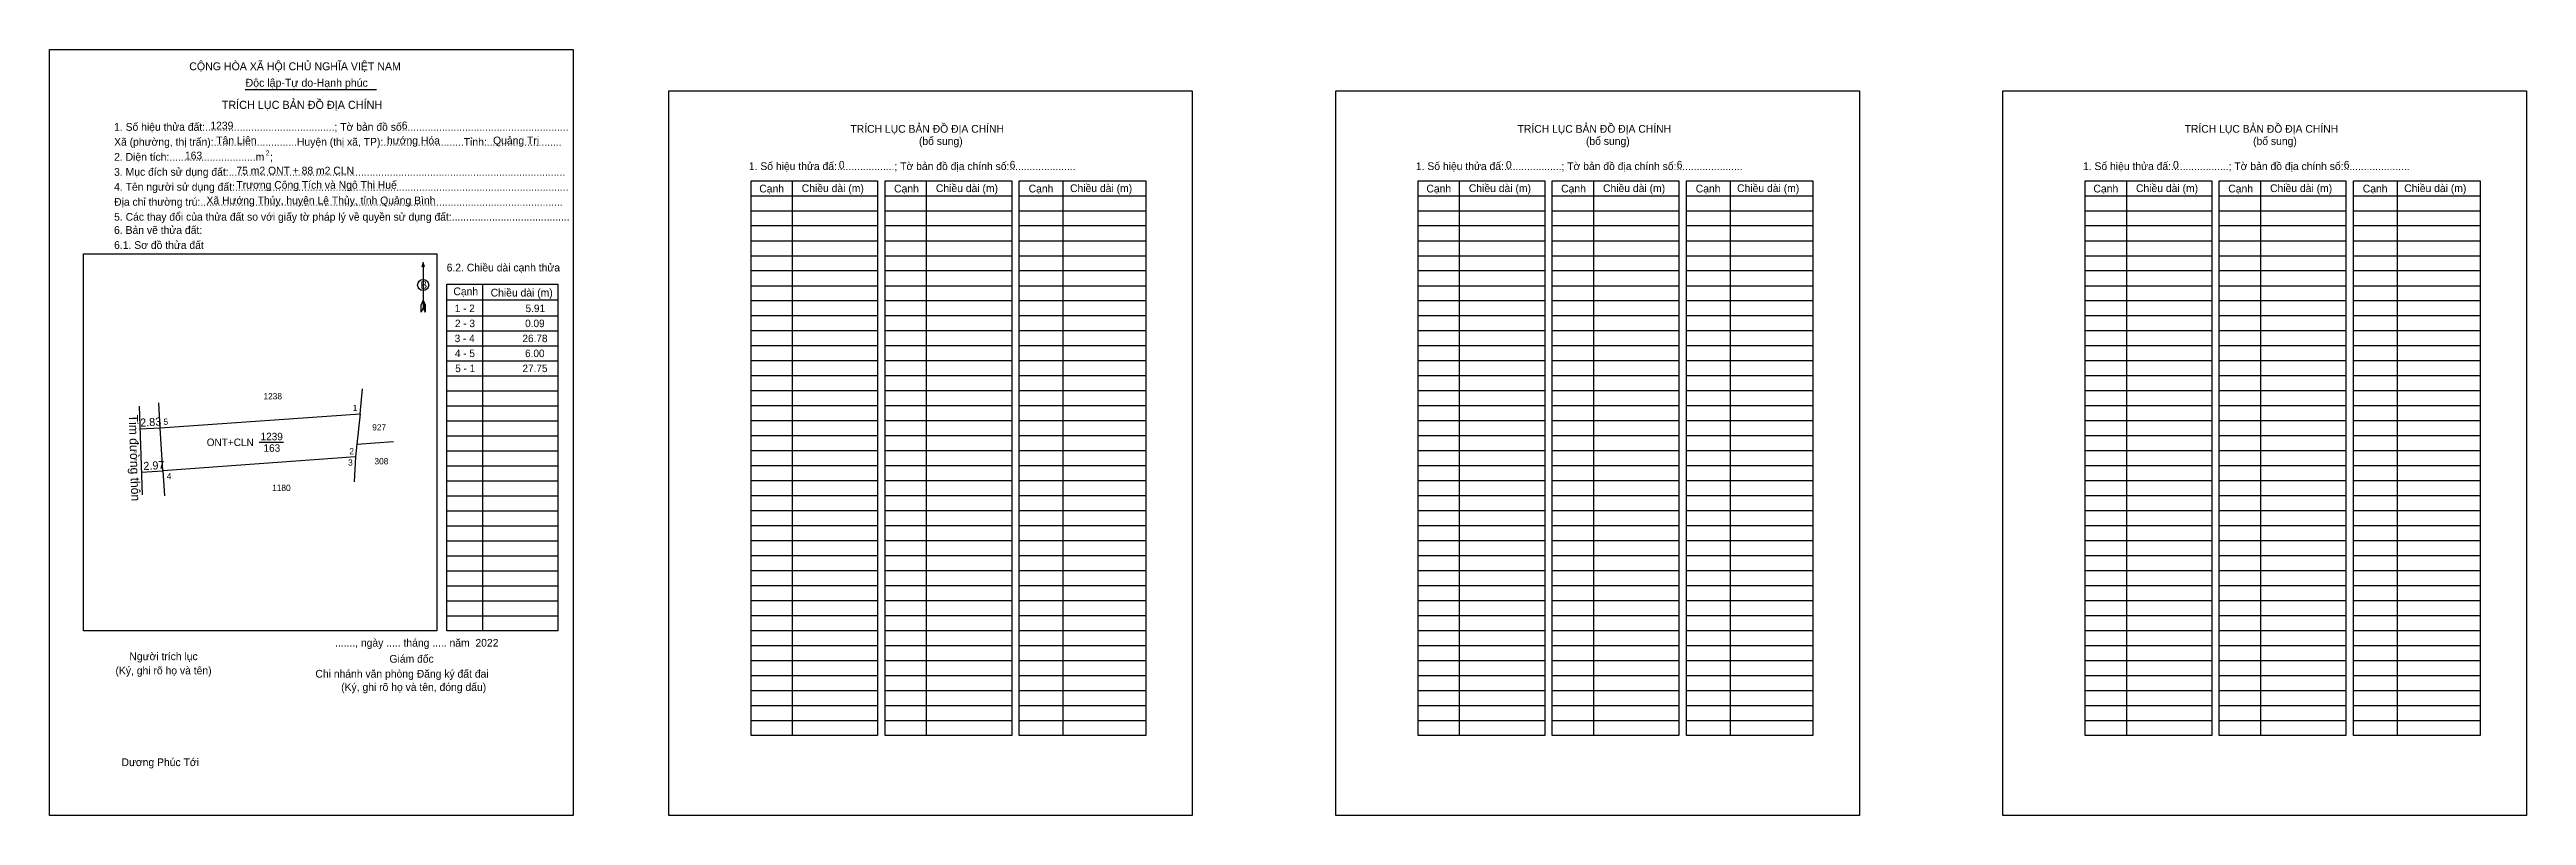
# Model space of a CAD drawing. Extents: x 549464 to 549807, y 1838433 to 1838540.
import ezdxf

# ---------------------------------------------------------------- set-up
doc = ezdxf.new("R2010")
doc.units = 0
for name, color, linetype in [('Level 1', 7, 'Continuous'), ('Level 10', 7, 'Continuous'), ('Level 13', 7, 'Continuous'), ('Level 2', 7, 'Continuous'), ('Level 27', 7, 'Continuous'), ('Level 4', 7, 'Continuous'), ('Level 52', 7, 'Continuous'), ('Level 58', 7, 'Continuous'), ('Level 6', 7, 'Continuous'), ('Level 9', 7, 'Continuous')]:
    doc.layers.add(name, color=color, linetype=linetype)

msp = doc.modelspace()

# ---------------------------------------------------------------- linework, layer by layer
at = {"layer": 'Level 1'}
for p, q in [((549464.19, 1838533.79), (549464.19, 1838533.79)), ((549549.99, 1838533.79), (549549.99, 1838533.79)), ((549567.1, 1838521.34), (549567.1, 1838444.53)), ((549585.68, 1838521.34), (549585.68, 1838444.53)), ((549604.62, 1838521.34), (549604.62, 1838444.53)), ((549659.53, 1838521.34), (549659.53, 1838444.53)), ((549678.12, 1838521.34), (549678.12, 1838444.53)), ((549697.05, 1838521.34), (549697.05, 1838444.53)), ((549751.97, 1838521.34), (549751.97, 1838444.53)), ((549770.56, 1838521.34), (549770.56, 1838444.53)), ((549789.49, 1838521.34), (549789.49, 1838444.53)), ((549561.39, 1838519.27), (549578.93, 1838519.27)), ((549561.39, 1838517.19), (549578.93, 1838517.19)), ((549579.98, 1838519.27), (549597.52, 1838519.27)), ((549579.98, 1838517.19), (549597.52, 1838517.19)), ((549598.56, 1838519.27), (549616.1, 1838519.27)), ((549598.56, 1838517.19), (549616.1, 1838517.19)), ((549653.83, 1838519.27), (549671.37, 1838519.27)), ((549653.83, 1838517.19), (549671.37, 1838517.19)), ((549672.41, 1838519.27), (549689.95, 1838519.27)), ((549672.41, 1838517.19), (549689.95, 1838517.19)), ((549691, 1838519.27), (549708.54, 1838519.27)), ((549691, 1838517.19), (549708.54, 1838517.19)), ((549746.26, 1838519.27), (549763.8, 1838519.27)), ((549746.26, 1838517.19), (549763.8, 1838517.19)), ((549764.85, 1838519.27), (549782.39, 1838519.27)), ((549764.85, 1838517.19), (549782.39, 1838517.19)), ((549783.43, 1838519.27), (549800.98, 1838519.27)), ((549783.43, 1838517.19), (549800.98, 1838517.19)), ((549561.39, 1838515.12), (549578.93, 1838515.12)), ((549561.39, 1838513.04), (549578.93, 1838513.04)), ((549579.98, 1838515.12), (549597.52, 1838515.12)), ((549579.98, 1838513.04), (549597.52, 1838513.04)), ((549598.56, 1838515.12), (549616.1, 1838515.12)), ((549598.56, 1838513.04), (549616.1, 1838513.04)), ((549653.83, 1838515.12), (549671.37, 1838515.12)), ((549653.83, 1838513.04), (549671.37, 1838513.04)), ((549672.41, 1838515.12), (549689.95, 1838515.12)), ((549672.41, 1838513.04), (549689.95, 1838513.04)), ((549691, 1838515.12), (549708.54, 1838515.12)), ((549691, 1838513.04), (549708.54, 1838513.04)), ((549746.26, 1838515.12), (549763.8, 1838515.12)), ((549746.26, 1838513.04), (549763.8, 1838513.04)), ((549764.85, 1838515.12), (549782.39, 1838515.12)), ((549764.85, 1838513.04), (549782.39, 1838513.04)), ((549783.43, 1838515.12), (549800.98, 1838515.12)), ((549783.43, 1838513.04), (549800.98, 1838513.04)), ((549468.9, 1838511.2), (549468.9, 1838511.2)), ((549515.96, 1838510.04), (549515.96, 1838503.76)), ((549561.39, 1838510.96), (549578.93, 1838510.96)), ((549579.98, 1838510.96), (549597.52, 1838510.96)), ((549598.56, 1838510.96), (549616.1, 1838510.96)), ((549653.83, 1838510.96), (549671.37, 1838510.96)), ((549672.41, 1838510.96), (549689.95, 1838510.96)), ((549691, 1838510.96), (549708.54, 1838510.96)), ((549746.26, 1838510.96), (549763.8, 1838510.96)), ((549764.85, 1838510.96), (549782.39, 1838510.96)), ((549783.43, 1838510.96), (549800.98, 1838510.96)), ((549519.22, 1838464.05), (549519.22, 1838507.02)), ((549524.2, 1838507.02), (549524.2, 1838459.03)), ((549534.62, 1838507.02), (549534.62, 1838464.05)), ((549561.39, 1838508.89), (549578.93, 1838508.89)), ((549561.39, 1838506.81), (549578.93, 1838506.81)), ((549579.98, 1838508.89), (549597.52, 1838508.89)), ((549579.98, 1838506.81), (549597.52, 1838506.81)), ((549598.56, 1838508.89), (549616.1, 1838508.89)), ((549598.56, 1838506.81), (549616.1, 1838506.81)), ((549653.83, 1838508.89), (549671.37, 1838508.89)), ((549653.83, 1838506.81), (549671.37, 1838506.81)), ((549672.41, 1838508.89), (549689.95, 1838508.89)), ((549672.41, 1838506.81), (549689.95, 1838506.81)), ((549691, 1838508.89), (549708.54, 1838508.89)), ((549691, 1838506.81), (549708.54, 1838506.81)), ((549746.26, 1838508.89), (549763.8, 1838508.89)), ((549746.26, 1838506.81), (549763.8, 1838506.81)), ((549764.85, 1838508.89), (549782.39, 1838508.89)), ((549764.85, 1838506.81), (549782.39, 1838506.81)), ((549783.43, 1838508.89), (549800.98, 1838508.89)), ((549783.43, 1838506.81), (549800.98, 1838506.81)), ((549515.69, 1838503.12), (549515.7, 1838504.16)), ((549515.96, 1838503.76), (549515.69, 1838503.12)), ((549515.96, 1838504.8), (549515.7, 1838504.16)), ((549515.96, 1838504.8), (549516.23, 1838504.16)), ((549515.96, 1838504.71), (549516.23, 1838504.06)), ((549515.96, 1838504.62), (549516.23, 1838503.97)), ((549515.96, 1838504.53), (549516.23, 1838503.88)), ((549515.96, 1838504.43), (549516.23, 1838503.79)), ((549515.96, 1838504.34), (549516.23, 1838503.69)), ((549515.96, 1838504.25), (549516.23, 1838503.6)), ((549515.96, 1838504.16), (549516.24, 1838503.51)), ((549515.96, 1838504.07), (549516.24, 1838503.41)), ((549515.96, 1838503.98), (549516.24, 1838503.32)), ((549515.96, 1838503.89), (549516.24, 1838503.23)), ((549515.96, 1838503.76), (549516.24, 1838503.12)), ((549516.24, 1838503.12), (549516.23, 1838504.16)), ((549519.22, 1838504.84), (549534.62, 1838504.84)), ((549519.22, 1838502.63), (549534.62, 1838502.63)), ((549561.39, 1838504.74), (549578.93, 1838504.74)), ((549561.39, 1838502.66), (549578.93, 1838502.66)), ((549579.98, 1838504.74), (549597.52, 1838504.74)), ((549579.98, 1838502.66), (549597.52, 1838502.66)), ((549598.56, 1838504.74), (549616.1, 1838504.74)), ((549598.56, 1838502.66), (549616.1, 1838502.66)), ((549653.83, 1838504.74), (549671.37, 1838504.74)), ((549653.83, 1838502.66), (549671.37, 1838502.66)), ((549672.41, 1838504.74), (549689.95, 1838504.74)), ((549672.41, 1838502.66), (549689.95, 1838502.66)), ((549691, 1838504.74), (549708.54, 1838504.74)), ((549691, 1838502.66), (549708.54, 1838502.66)), ((549746.26, 1838504.74), (549763.8, 1838504.74)), ((549746.26, 1838502.66), (549763.8, 1838502.66)), ((549764.85, 1838504.74), (549782.39, 1838504.74)), ((549764.85, 1838502.66), (549782.39, 1838502.66)), ((549783.43, 1838504.74), (549800.98, 1838504.74)), ((549783.43, 1838502.66), (549800.98, 1838502.66)), ((549519.22, 1838500.55), (549534.62, 1838500.55)), ((549561.39, 1838500.58), (549578.93, 1838500.58)), ((549579.98, 1838500.58), (549597.52, 1838500.58)), ((549598.56, 1838500.58), (549616.1, 1838500.58)), ((549653.83, 1838500.58), (549671.37, 1838500.58)), ((549672.41, 1838500.58), (549689.95, 1838500.58)), ((549691, 1838500.58), (549708.54, 1838500.58)), ((549746.26, 1838500.58), (549763.8, 1838500.58)), ((549764.85, 1838500.58), (549782.39, 1838500.58)), ((549783.43, 1838500.58), (549800.98, 1838500.58)), ((549519.22, 1838498.48), (549534.62, 1838498.48)), ((549519.22, 1838496.4), (549534.62, 1838496.4)), ((549561.39, 1838498.51), (549578.93, 1838498.51)), ((549561.39, 1838496.43), (549578.93, 1838496.43)), ((549579.98, 1838498.51), (549597.52, 1838498.51)), ((549579.98, 1838496.43), (549597.52, 1838496.43)), ((549598.56, 1838498.51), (549616.1, 1838498.51)), ((549598.56, 1838496.43), (549616.1, 1838496.43)), ((549653.83, 1838498.51), (549671.37, 1838498.51)), ((549653.83, 1838496.43), (549671.37, 1838496.43)), ((549672.41, 1838498.51), (549689.95, 1838498.51)), ((549672.41, 1838496.43), (549689.95, 1838496.43)), ((549691, 1838498.51), (549708.54, 1838498.51)), ((549691, 1838496.43), (549708.54, 1838496.43)), ((549746.26, 1838498.51), (549763.8, 1838498.51)), ((549746.26, 1838496.43), (549763.8, 1838496.43)), ((549764.85, 1838498.51), (549782.39, 1838498.51)), ((549764.85, 1838496.43), (549782.39, 1838496.43)), ((549783.43, 1838498.51), (549800.98, 1838498.51)), ((549783.43, 1838496.43), (549800.98, 1838496.43)), ((549519.22, 1838494.32), (549534.62, 1838494.32)), ((549561.39, 1838494.36), (549578.93, 1838494.36)), ((549579.98, 1838494.36), (549597.52, 1838494.36)), ((549598.56, 1838494.36), (549616.1, 1838494.36)), ((549653.83, 1838494.36), (549671.37, 1838494.36)), ((549672.41, 1838494.36), (549689.95, 1838494.36)), ((549691, 1838494.36), (549708.54, 1838494.36)), ((549746.26, 1838494.36), (549763.8, 1838494.36)), ((549764.85, 1838494.36), (549782.39, 1838494.36)), ((549783.43, 1838494.36), (549800.98, 1838494.36)), ((549519.22, 1838492.25), (549534.62, 1838492.25)), ((549519.22, 1838490.17), (549534.62, 1838490.17)), ((549561.39, 1838492.28), (549578.93, 1838492.28)), ((549561.39, 1838490.2), (549578.93, 1838490.2)), ((549579.98, 1838492.28), (549597.52, 1838492.28)), ((549579.98, 1838490.2), (549597.52, 1838490.2)), ((549598.56, 1838492.28), (549616.1, 1838492.28)), ((549598.56, 1838490.2), (549616.1, 1838490.2)), ((549653.83, 1838492.28), (549671.37, 1838492.28)), ((549653.83, 1838490.2), (549671.37, 1838490.2)), ((549672.41, 1838492.28), (549689.95, 1838492.28)), ((549672.41, 1838490.2), (549689.95, 1838490.2)), ((549691, 1838492.28), (549708.54, 1838492.28)), ((549691, 1838490.2), (549708.54, 1838490.2)), ((549746.26, 1838492.28), (549763.8, 1838492.28)), ((549746.26, 1838490.2), (549763.8, 1838490.2)), ((549764.85, 1838492.28), (549782.39, 1838492.28)), ((549764.85, 1838490.2), (549782.39, 1838490.2)), ((549783.43, 1838492.28), (549800.98, 1838492.28)), ((549783.43, 1838490.2), (549800.98, 1838490.2)), ((549519.22, 1838488.1), (549534.62, 1838488.1)), ((549519.22, 1838486.02), (549534.62, 1838486.02)), ((549561.39, 1838488.13), (549578.93, 1838488.13)), ((549561.39, 1838486.05), (549578.93, 1838486.05)), ((549579.98, 1838488.13), (549597.52, 1838488.13)), ((549579.98, 1838486.05), (549597.52, 1838486.05)), ((549598.56, 1838488.13), (549616.1, 1838488.13)), ((549598.56, 1838486.05), (549616.1, 1838486.05)), ((549653.83, 1838488.13), (549671.37, 1838488.13)), ((549653.83, 1838486.05), (549671.37, 1838486.05)), ((549672.41, 1838488.13), (549689.95, 1838488.13)), ((549672.41, 1838486.05), (549689.95, 1838486.05)), ((549691, 1838488.13), (549708.54, 1838488.13)), ((549691, 1838486.05), (549708.54, 1838486.05)), ((549746.26, 1838488.13), (549763.8, 1838488.13)), ((549746.26, 1838486.05), (549763.8, 1838486.05)), ((549764.85, 1838488.13), (549782.39, 1838488.13)), ((549764.85, 1838486.05), (549782.39, 1838486.05)), ((549783.43, 1838488.13), (549800.98, 1838488.13)), ((549783.43, 1838486.05), (549800.98, 1838486.05)), ((549519.22, 1838483.94), (549534.62, 1838483.94)), ((549561.39, 1838483.98), (549578.93, 1838483.98)), ((549579.98, 1838483.98), (549597.52, 1838483.98)), ((549598.56, 1838483.98), (549616.1, 1838483.98)), ((549653.83, 1838483.98), (549671.37, 1838483.98)), ((549672.41, 1838483.98), (549689.95, 1838483.98)), ((549691, 1838483.98), (549708.54, 1838483.98)), ((549746.26, 1838483.98), (549763.8, 1838483.98)), ((549764.85, 1838483.98), (549782.39, 1838483.98)), ((549783.43, 1838483.98), (549800.98, 1838483.98)), ((549519.22, 1838481.87), (549534.62, 1838481.87)), ((549519.22, 1838479.79), (549534.62, 1838479.79)), ((549561.39, 1838481.9), (549578.93, 1838481.9)), ((549561.39, 1838479.82), (549578.93, 1838479.82)), ((549579.98, 1838481.9), (549597.52, 1838481.9)), ((549579.98, 1838479.82), (549597.52, 1838479.82)), ((549598.56, 1838481.9), (549616.1, 1838481.9)), ((549598.56, 1838479.82), (549616.1, 1838479.82)), ((549653.83, 1838481.9), (549671.37, 1838481.9)), ((549653.83, 1838479.82), (549671.37, 1838479.82)), ((549672.41, 1838481.9), (549689.95, 1838481.9)), ((549672.41, 1838479.82), (549689.95, 1838479.82)), ((549691, 1838481.9), (549708.54, 1838481.9)), ((549691, 1838479.82), (549708.54, 1838479.82)), ((549746.26, 1838481.9), (549763.8, 1838481.9)), ((549746.26, 1838479.82), (549763.8, 1838479.82)), ((549764.85, 1838481.9), (549782.39, 1838481.9)), ((549764.85, 1838479.82), (549782.39, 1838479.82)), ((549783.43, 1838481.9), (549800.98, 1838481.9)), ((549783.43, 1838479.82), (549800.98, 1838479.82)), ((549519.22, 1838477.72), (549534.62, 1838477.72)), ((549519.22, 1838475.64), (549534.62, 1838475.64)), ((549561.39, 1838477.75), (549578.93, 1838477.75)), ((549561.39, 1838475.67), (549578.93, 1838475.67)), ((549579.98, 1838477.75), (549597.52, 1838477.75)), ((549579.98, 1838475.67), (549597.52, 1838475.67)), ((549598.56, 1838477.75), (549616.1, 1838477.75)), ((549598.56, 1838475.67), (549616.1, 1838475.67)), ((549653.83, 1838477.75), (549671.37, 1838477.75)), ((549653.83, 1838475.67), (549671.37, 1838475.67)), ((549672.41, 1838477.75), (549689.95, 1838477.75)), ((549672.41, 1838475.67), (549689.95, 1838475.67)), ((549691, 1838477.75), (549708.54, 1838477.75)), ((549691, 1838475.67), (549708.54, 1838475.67)), ((549746.26, 1838477.75), (549763.8, 1838477.75)), ((549746.26, 1838475.67), (549763.8, 1838475.67)), ((549764.85, 1838477.75), (549782.39, 1838477.75)), ((549764.85, 1838475.67), (549782.39, 1838475.67)), ((549783.43, 1838477.75), (549800.98, 1838477.75)), ((549783.43, 1838475.67), (549800.98, 1838475.67)), ((549519.22, 1838473.56), (549534.62, 1838473.56)), ((549561.39, 1838473.6), (549578.93, 1838473.6)), ((549579.98, 1838473.6), (549597.52, 1838473.6)), ((549598.56, 1838473.6), (549616.1, 1838473.6)), ((549653.83, 1838473.6), (549671.37, 1838473.6)), ((549672.41, 1838473.6), (549689.95, 1838473.6)), ((549691, 1838473.6), (549708.54, 1838473.6)), ((549746.26, 1838473.6), (549763.8, 1838473.6)), ((549764.85, 1838473.6), (549782.39, 1838473.6)), ((549783.43, 1838473.6), (549800.98, 1838473.6)), ((549519.22, 1838471.49), (549534.62, 1838471.49)), ((549519.22, 1838469.41), (549534.62, 1838469.41)), ((549561.39, 1838471.52), (549578.93, 1838471.52)), ((549561.39, 1838469.44), (549578.93, 1838469.44)), ((549579.98, 1838471.52), (549597.52, 1838471.52)), ((549579.98, 1838469.44), (549597.52, 1838469.44)), ((549598.56, 1838471.52), (549616.1, 1838471.52)), ((549598.56, 1838469.44), (549616.1, 1838469.44)), ((549653.83, 1838471.52), (549671.37, 1838471.52)), ((549653.83, 1838469.44), (549671.37, 1838469.44)), ((549672.41, 1838471.52), (549689.95, 1838471.52)), ((549672.41, 1838469.44), (549689.95, 1838469.44)), ((549691, 1838471.52), (549708.54, 1838471.52)), ((549691, 1838469.44), (549708.54, 1838469.44)), ((549746.26, 1838471.52), (549763.8, 1838471.52)), ((549746.26, 1838469.44), (549763.8, 1838469.44)), ((549764.85, 1838471.52), (549782.39, 1838471.52)), ((549764.85, 1838469.44), (549782.39, 1838469.44)), ((549783.43, 1838471.52), (549800.98, 1838471.52)), ((549783.43, 1838469.44), (549800.98, 1838469.44)), ((549519.22, 1838467.34), (549534.62, 1838467.34)), ((549519.22, 1838465.26), (549534.62, 1838465.26)), ((549561.39, 1838467.37), (549578.93, 1838467.37)), ((549561.39, 1838465.29), (549578.93, 1838465.29)), ((549579.98, 1838467.37), (549597.52, 1838467.37)), ((549579.98, 1838465.29), (549597.52, 1838465.29)), ((549598.56, 1838467.37), (549616.1, 1838467.37)), ((549598.56, 1838465.29), (549616.1, 1838465.29)), ((549653.83, 1838467.37), (549671.37, 1838467.37)), ((549653.83, 1838465.29), (549671.37, 1838465.29)), ((549672.41, 1838467.37), (549689.95, 1838467.37)), ((549672.41, 1838465.29), (549689.95, 1838465.29)), ((549691, 1838467.37), (549708.54, 1838467.37)), ((549691, 1838465.29), (549708.54, 1838465.29)), ((549746.26, 1838467.37), (549763.8, 1838467.37)), ((549746.26, 1838465.29), (549763.8, 1838465.29)), ((549764.85, 1838467.37), (549782.39, 1838467.37)), ((549764.85, 1838465.29), (549782.39, 1838465.29)), ((549783.43, 1838467.37), (549800.98, 1838467.37)), ((549783.43, 1838465.29), (549800.98, 1838465.29)), ((549519.22, 1838463.18), (549534.62, 1838463.18)), ((549561.39, 1838463.22), (549578.93, 1838463.22)), ((549579.98, 1838463.22), (549597.52, 1838463.22)), ((549598.56, 1838463.22), (549616.1, 1838463.22)), ((549653.83, 1838463.22), (549671.37, 1838463.22)), ((549672.41, 1838463.22), (549689.95, 1838463.22)), ((549691, 1838463.22), (549708.54, 1838463.22)), ((549746.26, 1838463.22), (549763.8, 1838463.22)), ((549764.85, 1838463.22), (549782.39, 1838463.22)), ((549783.43, 1838463.22), (549800.98, 1838463.22)), ((549517.84, 1838459.03), (549517.84, 1838459.03)), ((549519.22, 1838461.11), (549534.62, 1838461.11)), ((549561.39, 1838461.14), (549578.93, 1838461.14)), ((549561.39, 1838459.06), (549578.93, 1838459.06)), ((549579.98, 1838461.14), (549597.52, 1838461.14)), ((549579.98, 1838459.06), (549597.52, 1838459.06)), ((549598.56, 1838461.14), (549616.1, 1838461.14)), ((549598.56, 1838459.06), (549616.1, 1838459.06)), ((549653.83, 1838461.14), (549671.37, 1838461.14)), ((549653.83, 1838459.06), (549671.37, 1838459.06)), ((549672.41, 1838461.14), (549689.95, 1838461.14)), ((549672.41, 1838459.06), (549689.95, 1838459.06)), ((549691, 1838461.14), (549708.54, 1838461.14)), ((549691, 1838459.06), (549708.54, 1838459.06)), ((549746.26, 1838461.14), (549763.8, 1838461.14)), ((549746.26, 1838459.06), (549763.8, 1838459.06)), ((549764.85, 1838461.14), (549782.39, 1838461.14)), ((549764.85, 1838459.06), (549782.39, 1838459.06)), ((549783.43, 1838461.14), (549800.98, 1838461.14)), ((549783.43, 1838459.06), (549800.98, 1838459.06)), ((549561.39, 1838456.99), (549578.93, 1838456.99)), ((549561.39, 1838454.91), (549578.93, 1838454.91)), ((549579.98, 1838456.99), (549597.52, 1838456.99)), ((549579.98, 1838454.91), (549597.52, 1838454.91)), ((549598.56, 1838456.99), (549616.1, 1838456.99)), ((549598.56, 1838454.91), (549616.1, 1838454.91)), ((549653.83, 1838456.99), (549671.37, 1838456.99)), ((549653.83, 1838454.91), (549671.37, 1838454.91)), ((549672.41, 1838456.99), (549689.95, 1838456.99)), ((549672.41, 1838454.91), (549689.95, 1838454.91)), ((549691, 1838456.99), (549708.54, 1838456.99)), ((549691, 1838454.91), (549708.54, 1838454.91)), ((549746.26, 1838456.99), (549763.8, 1838456.99)), ((549746.26, 1838454.91), (549763.8, 1838454.91)), ((549764.85, 1838456.99), (549782.39, 1838456.99)), ((549764.85, 1838454.91), (549782.39, 1838454.91)), ((549783.43, 1838456.99), (549800.98, 1838456.99)), ((549783.43, 1838454.91), (549800.98, 1838454.91)), ((549561.39, 1838452.84), (549578.93, 1838452.84)), ((549579.98, 1838452.84), (549597.52, 1838452.84)), ((549598.56, 1838452.84), (549616.1, 1838452.84)), ((549653.83, 1838452.84), (549671.37, 1838452.84)), ((549672.41, 1838452.84), (549689.95, 1838452.84)), ((549691, 1838452.84), (549708.54, 1838452.84)), ((549746.26, 1838452.84), (549763.8, 1838452.84)), ((549764.85, 1838452.84), (549782.39, 1838452.84)), ((549783.43, 1838452.84), (549800.98, 1838452.84)), ((549561.39, 1838450.76), (549578.93, 1838450.76)), ((549561.39, 1838448.68), (549578.93, 1838448.68)), ((549579.98, 1838450.76), (549597.52, 1838450.76)), ((549579.98, 1838448.68), (549597.52, 1838448.68)), ((549598.56, 1838450.76), (549616.1, 1838450.76)), ((549598.56, 1838448.68), (549616.1, 1838448.68)), ((549653.83, 1838450.76), (549671.37, 1838450.76)), ((549653.83, 1838448.68), (549671.37, 1838448.68)), ((549672.41, 1838450.76), (549689.95, 1838450.76)), ((549672.41, 1838448.68), (549689.95, 1838448.68)), ((549691, 1838450.76), (549708.54, 1838450.76)), ((549691, 1838448.68), (549708.54, 1838448.68)), ((549746.26, 1838450.76), (549763.8, 1838450.76)), ((549746.26, 1838448.68), (549763.8, 1838448.68)), ((549764.85, 1838450.76), (549782.39, 1838450.76)), ((549764.85, 1838448.68), (549782.39, 1838448.68)), ((549783.43, 1838450.76), (549800.98, 1838450.76)), ((549783.43, 1838448.68), (549800.98, 1838448.68)), ((549561.39, 1838446.61), (549578.93, 1838446.61)), ((549579.98, 1838446.61), (549597.52, 1838446.61)), ((549598.56, 1838446.61), (549616.1, 1838446.61)), ((549653.83, 1838446.61), (549671.37, 1838446.61)), ((549672.41, 1838446.61), (549689.95, 1838446.61)), ((549691, 1838446.61), (549708.54, 1838446.61)), ((549746.26, 1838446.61), (549763.8, 1838446.61)), ((549764.85, 1838446.61), (549782.39, 1838446.61)), ((549783.43, 1838446.61), (549800.98, 1838446.61)), ((549536.74, 1838433.45), (549536.74, 1838433.45)), ((549622.54, 1838433.45), (549622.54, 1838433.45))]:
    msp.add_line(p, q, dxfattribs=at)
for points in [[(549561.39, 1838521.34), (549578.93, 1838521.34), (549578.93, 1838444.53), (549561.39, 1838444.53)], [(549579.98, 1838521.34), (549597.52, 1838521.34), (549597.52, 1838444.53), (549579.98, 1838444.53)], [(549598.56, 1838521.34), (549616.1, 1838521.34), (549616.1, 1838444.53), (549598.56, 1838444.53)], [(549653.83, 1838521.34), (549671.37, 1838521.34), (549671.37, 1838444.53), (549653.83, 1838444.53)], [(549672.41, 1838521.34), (549689.95, 1838521.34), (549689.95, 1838444.53), (549672.41, 1838444.53)], [(549691, 1838521.34), (549708.54, 1838521.34), (549708.54, 1838444.53), (549691, 1838444.53)], [(549746.26, 1838521.34), (549763.8, 1838521.34), (549763.8, 1838444.53), (549746.26, 1838444.53)], [(549764.85, 1838521.34), (549782.39, 1838521.34), (549782.39, 1838444.53), (549764.85, 1838444.53)], [(549783.43, 1838521.34), (549800.98, 1838521.34), (549800.98, 1838444.53), (549783.43, 1838444.53)], [(549468.9, 1838511.2), (549517.84, 1838511.2), (549517.84, 1838459.03), (549468.9, 1838459.03)], [(549519.22, 1838507.02), (549534.62, 1838507.02), (549534.62, 1838459.03), (549519.22, 1838459.03)]]:
    msp.add_lwpolyline(points, close=True, dxfattribs=at)
msp.add_lwpolyline([(549516.14, 1838509.37), (549515.96, 1838510.04), (549515.78, 1838509.37)], dxfattribs=at)
msp.add_circle((549515.96, 1838506.9), 0.766, dxfattribs=at)
at = {"layer": 'Level 10'}
msp.add_lwpolyline([(549506.6, 1838483.11), (549479.89, 1838481.15), (549479.53, 1838487.14), (549507.21, 1838489.08), (549506.78, 1838484.87)], close=True, dxfattribs=at)
at = {"layer": 'Level 13'}
msp.add_line((549491.31, 1838533.99), (549509.49, 1838533.99), dxfattribs=at)
at = {"layer": 'Level 2'}
for points in [[(549464.19, 1838539.51), (549536.74, 1838539.51), (549536.74, 1838433.45), (549464.19, 1838433.45)], [(549549.99, 1838533.79), (549622.54, 1838533.79), (549622.54, 1838433.45), (549549.99, 1838433.45)], [(549642.43, 1838533.79), (549714.97, 1838533.79), (549714.97, 1838433.45), (549642.43, 1838433.45)], [(549734.86, 1838533.79), (549807.41, 1838533.79), (549807.41, 1838433.45), (549734.86, 1838433.45)]]:
    msp.add_lwpolyline(points, close=True, dxfattribs=at)
at = {"layer": 'Level 27'}
for p, q in [((549507.21, 1838489.08), (549507.57, 1838492.52)), ((549479.53, 1838487.14), (549479.32, 1838490.59)), ((549506.6, 1838483.11), (549506.42, 1838479.65)), ((549479.89, 1838481.15), (549480.1, 1838477.7))]:
    msp.add_line(p, q, dxfattribs=at)
at = {"layer": 'Level 4'}
for p, q in [((549476.59, 1838490.12), (549477.04, 1838477.83)), ((549476.93, 1838480.97), (549479.89, 1838481.15))]:
    msp.add_line(p, q, dxfattribs=at)
msp.add_lwpolyline([(549506.78, 1838484.87), (549511.85, 1838485.25)], dxfattribs=at)
at = {"layer": 'Level 58'}
for p, q in [((549507.21, 1838489.08), (549507.57, 1838492.52)), ((549507.21, 1838489.08), (549507.57, 1838492.52)), ((549507.21, 1838489.08), (549507.57, 1838492.52)), ((549476.59, 1838490.12), (549477.04, 1838477.83)), ((549476.59, 1838490.12), (549477.04, 1838477.83)), ((549476.59, 1838490.12), (549477.04, 1838477.83)), ((549479.53, 1838487.14), (549479.32, 1838490.59)), ((549479.53, 1838487.14), (549479.32, 1838490.59)), ((549479.53, 1838487.14), (549479.32, 1838490.59)), ((549476.71, 1838486.98), (549479.53, 1838487.14)), ((549493.23, 1838485.12), (549496.63, 1838485.12)), ((549493.23, 1838485.12), (549496.63, 1838485.12)), ((549493.23, 1838485.12), (549496.63, 1838485.12)), ((549506.6, 1838483.11), (549506.42, 1838479.65)), ((549506.6, 1838483.11), (549506.42, 1838479.65)), ((549506.6, 1838483.11), (549506.42, 1838479.65)), ((549476.93, 1838480.97), (549479.89, 1838481.15)), ((549476.93, 1838480.97), (549479.89, 1838481.15)), ((549476.93, 1838480.97), (549479.89, 1838481.15)), ((549479.89, 1838481.15), (549480.1, 1838477.7)), ((549479.89, 1838481.15), (549480.1, 1838477.7)), ((549479.89, 1838481.15), (549480.1, 1838477.7))]:
    msp.add_line(p, q, dxfattribs=at)
msp.add_lwpolyline([(549506.6, 1838483.11), (549479.89, 1838481.15), (549479.53, 1838487.14), (549507.21, 1838489.08), (549506.78, 1838484.87)], close=True, dxfattribs=at)
msp.add_lwpolyline([(549506.6, 1838483.11), (549479.89, 1838481.15), (549479.53, 1838487.14), (549507.21, 1838489.08), (549506.78, 1838484.87)], close=True, dxfattribs=at)
msp.add_lwpolyline([(549506.6, 1838483.11), (549479.89, 1838481.15), (549479.53, 1838487.14), (549507.21, 1838489.08), (549506.78, 1838484.87)], close=True, dxfattribs=at)
msp.add_lwpolyline([(549506.78, 1838484.87), (549511.85, 1838485.25)], dxfattribs=at)
msp.add_lwpolyline([(549506.78, 1838484.87), (549511.85, 1838485.25)], dxfattribs=at)
msp.add_lwpolyline([(549506.78, 1838484.87), (549511.85, 1838485.25)], dxfattribs=at)
at = {"layer": 'Level 9'}
msp.add_line((549493.23, 1838485.12), (549496.63, 1838485.12), dxfattribs=at)

# ---------------------------------------------------------------- texts
at = {"layer": 'Level 1'}
for s, height, p in [('TRÍCH LỤC BẢN ĐỒ ĐỊA CHÍNH', 1.1211, (549488.05, 1838531.29)), ('Xã (phường, thị trấn):.............................Huyện (thị xã, TP):............................Tỉnh:..........................', 1.0726, (549473.14, 1838526.19)), ('1. Số hiệu thửa đất:.............................................; Tờ bản đồ số:.........................................................', 1.0726, (549473.14, 1838528.26)), ('TRÍCH LỤC BẢN ĐỒ ĐỊA CHÍNH', 1.0726, (549575.17, 1838527.99)), ('(bổ sung)', 1.073, (549584.66, 1838526.3)), ('TRÍCH LỤC BẢN ĐỒ ĐỊA CHÍNH', 1.0726, (549667.61, 1838527.99)), ('(bổ sung)', 1.073, (549677.09, 1838526.3)), ('TRÍCH LỤC BẢN ĐỒ ĐỊA CHÍNH', 1.0726, (549760.04, 1838527.99)), ('(bổ sung)', 1.073, (549769.53, 1838526.3)), ('3. Mục đích sử dụng đất:.....................................................................................................................', 1.0726, (549473.14, 1838522.03)), ('2. Diện tích:..............................m  ;', 1.0726, (549473.14, 1838524.11)), ('2', 0.692, (549494.14, 1838524.84)), ('1. Số hiệu thửa đấ:....................; Tờ bản đồ địa chính số:.......................', 1.0726, (549561.09, 1838522.82)), ('1. Số hiệu thửa đấ:....................; Tờ bản đồ địa chính số:.......................', 1.0726, (549653.52, 1838522.82)), ('1. Số hiệu thửa đấ:....................; Tờ bản đồ địa chính số:.......................', 1.0726, (549745.96, 1838522.82)), ('4. Tên người sử dụng đất:....................................................................................................................', 1.0726, (549473.14, 1838519.96)), ('Cạnh', 1.073, (549562.54, 1838519.72)), ('Chiều dài (m)', 1.0726, (549568.42, 1838519.77)), ('Cạnh', 1.073, (549581.22, 1838519.72)), ('Chiều dài (m)', 1.0726, (549587.01, 1838519.77)), ('Cạnh', 1.073, (549599.86, 1838519.72)), ('Chiều dài (m)', 1.0726, (549605.6, 1838519.77)), ('Cạnh', 1.073, (549654.98, 1838519.72)), ('Chiều dài (m)', 1.0726, (549660.86, 1838519.77)), ('Cạnh', 1.073, (549673.65, 1838519.72)), ('Chiều dài (m)', 1.0726, (549679.45, 1838519.77)), ('Cạnh', 1.073, (549692.3, 1838519.72)), ('Chiều dài (m)', 1.0726, (549698.03, 1838519.77)), ('Cạnh', 1.073, (549747.41, 1838519.72)), ('Chiều dài (m)', 1.0726, (549753.3, 1838519.77)), ('Cạnh', 1.073, (549766.09, 1838519.72)), ('Chiều dài (m)', 1.0726, (549771.88, 1838519.77)), ('Cạnh', 1.073, (549784.73, 1838519.72)), ('Chiều dài (m)', 1.0726, (549790.47, 1838519.77)), ('Địa chỉ thường trú:..............................................................................................................................', 1.0726, (549473.14, 1838517.88)), ('5. Các thay đổi của thửa đất so với giấy tờ pháp lý về quyền sử dụng đất:.........................................', 1.0726, (549473.14, 1838515.81)), ('6. Bản vẽ thửa đất:', 1.0726, (549473.14, 1838513.98)), ('6.1. Sơ đồ thửa đất', 1.0726, (549473.14, 1838511.9)), ('6.2. Chiều dài cạnh thửa', 1.0726, (549519.22, 1838508.78)), ('B', 1.04, (549515.58, 1838506.39)), ('Cạnh', 1.073, (549520.15, 1838505.49)), ('Chiều dài (m)', 1.0726, (549525.31, 1838505.31)), ('Người trích lục', 1.0726, (549475.25, 1838454.95)), ('......., ngày ..... tháng ..... năm  2022', 1.0726, (549503.75, 1838456.82)), ('Giám đốc', 1.073, (549511.29, 1838454.6)), ('(Ký, ghi rõ họ và tên)', 1.0726, (549473.33, 1838452.98)), ('Chi nhánh văn phòng Đăng ký đất đai ', 1.0726, (549501.03, 1838452.53)), ('(Ký, ghi rõ họ và tên, đóng dấu)', 1.0726, (549504.6, 1838450.69)), ('Dương Phúc Tới', 1.0726, (549474.16, 1838440.28))]:
    msp.add_text(s, height=height, dxfattribs=at).set_placement(p)
at = {"layer": 'Level 13'}
for s, height, p in [('CỘNG HÒA XÃ HỘI CHỦ NGHĨA VIỆT NAM', 1.0961, (549483.55, 1838536.64)), ('Độc lập-Tự do-Hạnh phúc', 1.0961, (549491.35, 1838534.36)), ('ONT+CLN', 1.038, (549485.97, 1838484.6)), ('1239', 1.038, (549493.43, 1838485.4)), ('163', 1.038, (549493.84, 1838483.81))]:
    msp.add_text(s, height=height, dxfattribs=at).set_placement(p)
at = {"layer": 'Level 4'}
msp.add_text(' Tim đường thôn', height=1.25, rotation=271.6825, dxfattribs=at).set_placement((549475.16, 1838489.39))
at = {"layer": 'Level 52'}
for s, p in [('1 - 2', (549520.34, 1838503.15)), ('5.91', (549530.15, 1838503.15)), ('3 - 4', (549520.33, 1838498.99)), ('2 - 3', (549520.37, 1838501.07)), ('26.78', (549529.72, 1838498.99)), ('0.09', (549530.09, 1838501.07)), ('4 - 5', (549520.36, 1838496.92)), ('5 - 1', (549520.4, 1838494.84)), ('27.75', (549529.72, 1838494.84)), ('6.00', (549530.08, 1838496.92))]:
    msp.add_text(s, height=1.038, dxfattribs=at).set_placement(p)
at = {"layer": 'Level 58'}
for s, height, rotation, p in [(' Tim đường thôn', 1.25, 271.6825, (549475.16, 1838489.39)), (' Tim đường thôn', 1.25, 271.6825, (549475.16, 1838489.39)), (' Tim đường thôn', 1.25, 271.6825, (549475.16, 1838489.39)), ('2.83', 1.125, 3.4799, (549476.78, 1838487.27)), ('2.97', 1.125, 3.4799, (549477.22, 1838481.26))]:
    msp.add_text(s, height=height, rotation=rotation, dxfattribs=at).set_placement(p)
for s, height, p in [('1238', 0.865, (549493.83, 1838491.06)), ('1238', 0.865, (549493.83, 1838491.06)), ('1238', 0.865, (549493.83, 1838491.06)), ('1', 0.865, (549506.2, 1838489.44)), ('1', 0.865, (549506.2, 1838489.44)), ('1', 0.865, (549506.2, 1838489.44)), ('5', 0.865, (549479.98, 1838487.54)), ('5', 0.865, (549479.98, 1838487.54)), ('5', 0.865, (549479.98, 1838487.54)), ('ONT+CLN', 1.038, (549485.97, 1838484.6)), ('ONT+CLN', 1.038, (549485.97, 1838484.6)), ('ONT+CLN', 1.038, (549485.97, 1838484.6)), ('1239', 1.038, (549493.43, 1838485.4)), ('1239', 1.038, (549493.43, 1838485.4)), ('1239', 1.038, (549493.43, 1838485.4)), ('927', 0.865, (549508.9, 1838486.76)), ('927', 0.865, (549508.9, 1838486.76)), ('927', 0.865, (549508.9, 1838486.76)), ('163', 1.038, (549493.84, 1838483.81)), ('163', 1.038, (549493.84, 1838483.81)), ('163', 1.038, (549493.84, 1838483.81)), ('3', 0.865, (549505.56, 1838481.89)), ('3', 0.865, (549505.56, 1838481.89)), ('3', 0.865, (549505.56, 1838481.89)), ('2', 0.865, (549505.73, 1838483.45)), ('2', 0.865, (549505.73, 1838483.45)), ('2', 0.865, (549505.73, 1838483.45)), ('308', 0.865, (549509.21, 1838482.07)), ('308', 0.865, (549509.21, 1838482.07)), ('308', 0.865, (549509.21, 1838482.07)), ('4', 0.865, (549480.43, 1838479.99)), ('4', 0.865, (549480.43, 1838479.99)), ('4', 0.865, (549480.43, 1838479.99)), ('1180', 0.865, (549495.03, 1838478.38)), ('1180', 0.865, (549495.03, 1838478.38)), ('1180', 0.865, (549495.03, 1838478.38))]:
    msp.add_text(s, height=height, dxfattribs=at).set_placement(p)
at = {"layer": 'Level 6'}
for s, height, p in [('1239', 1.073, (549486.47, 1838528.45)), ('Tân Liên', 1.073, (549487.29, 1838526.39)), ('hướng Hóa', 1.073, (549510.95, 1838526.38)), ('6', 1.07, (549512.99, 1838528.47)), ('Quảng Trị', 1.073, (549525.65, 1838526.38)), ('163', 1.073, (549482.95, 1838524.3)), ('75 m2 ONT + 88 m2 CLN', 1.0726, (549490.08, 1838522.21)), ('0', 1.07, (549573.56, 1838523.01)), ('6', 1.07, (549597.23, 1838523.02)), ('0', 1.07, (549666, 1838523.01)), ('6', 1.07, (549689.66, 1838523.02)), ('0', 1.07, (549758.43, 1838523.01)), ('6', 1.07, (549782.1, 1838523.02)), ('Trương Công Tích và Ngô Thị Huế', 1.0726, (549490.08, 1838520.23)), ('Xã Hướng Thủy, huyện Lệ Thủy, tỉnh Quảng Bình', 1.0726, (549485.94, 1838518.08))]:
    msp.add_text(s, height=height, dxfattribs=at).set_placement(p)
at = {"layer": 'Level 9'}
for s, p in [('1238', (549493.83, 1838491.06)), ('1', (549506.2, 1838489.44)), ('5', (549479.98, 1838487.54)), ('927', (549508.9, 1838486.76)), ('3', (549505.56, 1838481.89)), ('2', (549505.73, 1838483.45)), ('308', (549509.21, 1838482.07)), ('4', (549480.43, 1838479.99)), ('1180', (549495.03, 1838478.38))]:
    msp.add_text(s, height=0.865, dxfattribs=at).set_placement(p)

doc.saveas('drawing.dxf')
